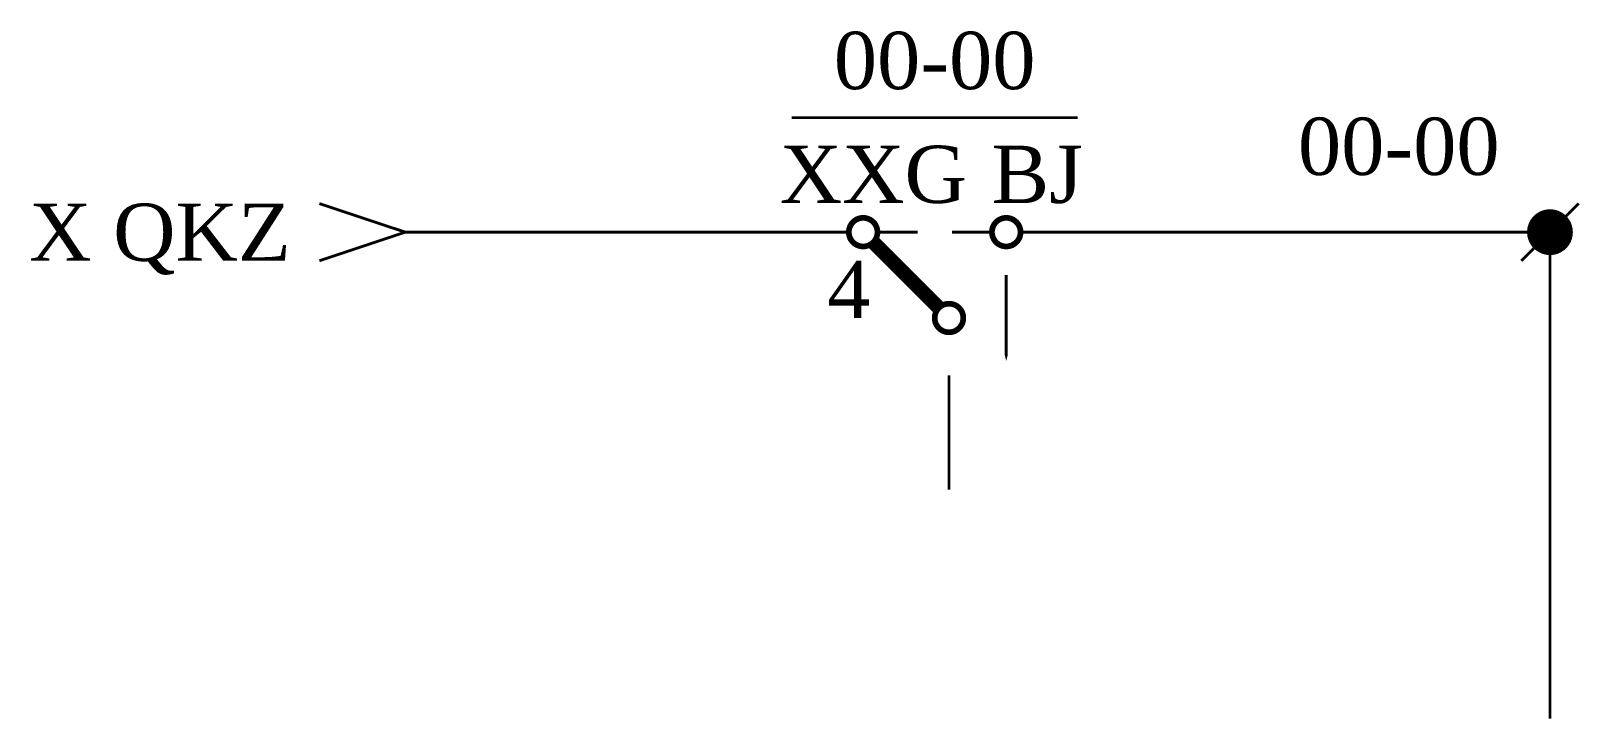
# Model space of a CAD drawing. Header units: millimetres. Extents: x -53.1 to 1.1, y -17.1 to 7.
import ezdxf
from ezdxf.enums import TextEntityAlignment as Align

# ---------------------------------------------------------------- set-up
doc = ezdxf.new("R2010")
doc.units = ezdxf.units.MM
doc.linetypes.add('DASHED', pattern=[0.75, 0.5, -0.25])
doc.styles.add('CHINESE', font='TIMES.TTF')

msp = doc.modelspace()

# ---------------------------------------------------------------- linework, layer by layer
for points, const_width in [([(-26.5, 4), (-16.5, 4)], 0.1), ([(-43, 1), (-40, 0), (-43, -1)], 0.1), ([(-1, -1), (1, 1)], 0.1), ([(-22.1, 0), (-23.5, 0)], 0.1), ([(-19.5, 0), (-20.9, 0)], 0.1), ([(-23.646, -0.354), (-21.354, -2.646)], 0.5)]:
    msp.add_lwpolyline(points, dxfattribs=dict(const_width=const_width))
for points, const_width in [([(-23.5, 0, -1), (-24.5, 0, -1)], 0.2), ([(-18.5, 0, -1), (-19.5, 0, -1)], 0.2), ([(-0.4, 0, 1), (0.4, 0, 1)], 0.8), ([(-20.5, -3, -1), (-21.5, -3, -1)], 0.2)]:
    msp.add_lwpolyline(points, format="xyb", close=True, dxfattribs=dict(const_width=const_width))
at = {"color": 7, "const_width": 0.1}
for points in [[(-34, 0), (-40, 0)], [(-24.5, 0), (-34, 0)], [(-18.5, 0), (0, 0)], [(0, -5), (0, 0)], [(0, -17), (0, -14)]]:
    msp.add_lwpolyline(points, dxfattribs=at)
at = {"color": 7}
msp.add_lwpolyline([(-19, -1.5, 0.1, 0.1, 0), (-19, -2.5, 1, 0, 0), (-19, -4.5, 0, 0, 0)], format="xyseb", dxfattribs=at)
at = {"color": 7, "linetype": 'DASHED', "const_width": 0.1}
for points in [[(-21, -5), (-21, -9)], [(0, -5), (0, -14)]]:
    msp.add_lwpolyline(points, dxfattribs=at)

# ---------------------------------------------------------------- texts
at = {"color": 2, "style": 'CHINESE'}
msp.add_text('00-00', height=2, dxfattribs=at).set_placement((-21.5, 6), align=Align.MIDDLE)
at = {"color": 3, "style": 'CHINESE'}
msp.add_text('00-00', height=2, dxfattribs=at).set_placement((-5.282, 3), align=Align.MIDDLE)
msp.add_text('XXG', height=2, dxfattribs=at).set_placement((-20.372, 1.022), align=Align.RIGHT)
at = {"style": 'CHINESE'}
msp.add_text('BJ', height=2, dxfattribs=at).set_placement((-19.514, 1.022))
msp.add_text('X QKZ', height=2, dxfattribs=at).set_placement((-44, 0), align=Align.MIDDLE_RIGHT)
msp.add_text('4', height=2, dxfattribs=at).set_placement((-24.5, -2), align=Align.MIDDLE)

doc.saveas('drawing.dxf')
